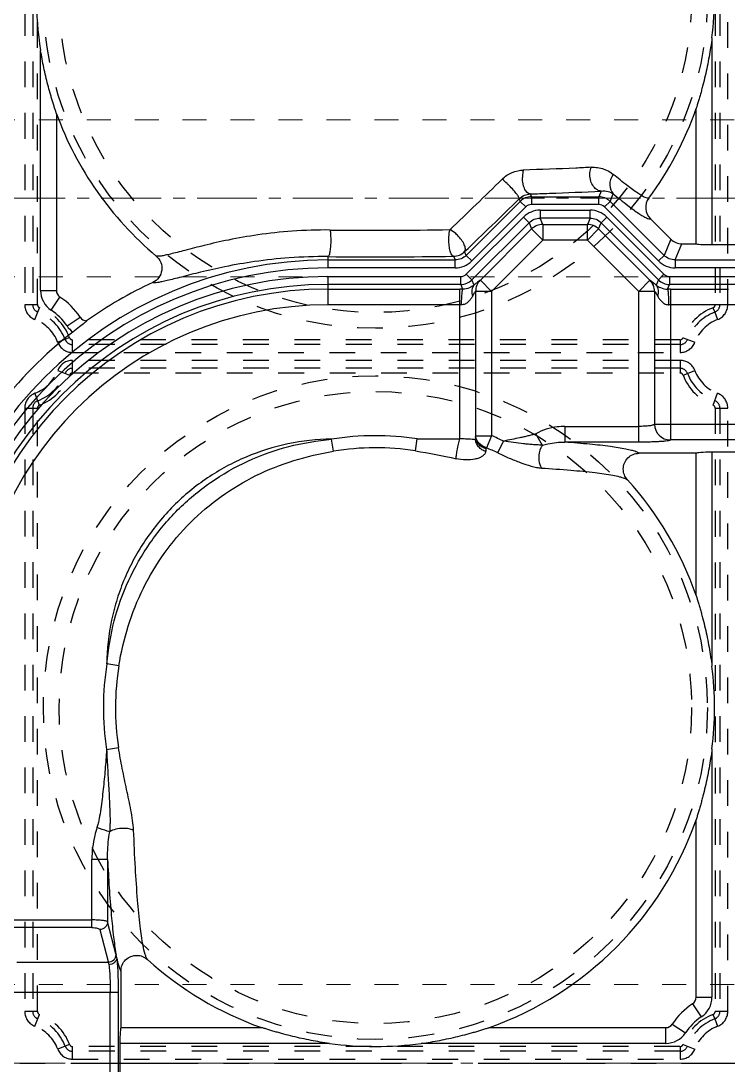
# Model space of a CAD drawing. Header units: millimetres. Extents: x -840 to 1682, y -9216 to -2117.
# Drawn here: x 281.7 to 326.7, y -4227.6 to -4161.1 of the extents above; entities that cross this region are included whole.
import ezdxf

# ---------------------------------------------------------------- set-up
doc = ezdxf.new("R2010")
doc.units = ezdxf.units.MM
doc.header["$LTSCALE"] = 16.335
doc.linetypes.add('CENTER', pattern=[0.6, 0.375, -0.075, 0.075, -0.075])
doc.linetypes.add('HIDDEN', pattern=[0.2, 0.1, -0.1])
doc.layers.get('0').update_dxf_attribs({"linetype": 'CONTINUOUS'})
doc.layers.add('cool', color=153, linetype='HIDDEN', lineweight=9)
doc.layers.add('moldbase', color=7, linetype='CONTINUOUS', lineweight=20)
doc.layers.add('DEFAULT_2', color=8, linetype='HIDDEN')

# ---------------------------------------------------------------- blocks, each defined once
blk = doc.blocks.new('7')
at = {"layer": 'cool', "ltscale": 0.932966}
for p, q in [((-1665.252, -2312.724), (-1303.907, -2312.724)), ((-1665.252, -2322.724), (-1303.907, -2322.724))]:
    blk.add_line(p, q, dxfattribs=at)
at = {"layer": 'cool', "color": 1, "linetype": 'CENTER', "ltscale": 0.621977}
blk.add_line((-1679.58, -2317.724), (-1289.58, -2317.724), dxfattribs=at)

msp = doc.modelspace()

# ---------------------------------------------------------------- linework, layer by layer
at = {"color": 7, "linetype": 'Continuous'}
for p, q in [((325.656, -4162.211), (325.656, -4175.37)), ((282.982, -4178.281), (282.982, -4163.02)), ((283.987, -4167.042), (283.987, -4178.281)), ((324.651, -4175.317), (324.651, -4166.721)), ((313.399, -4172.457), (313.465, -4172.618)), ((314.101, -4172.145), (314.175, -4172.324)), ((314.175, -4172.324), (314.175, -4172.826)), ((314.175, -4172.324), (318.468, -4172.324)), ((318.618, -4171.962), (318.468, -4172.324)), ((318.468, -4172.826), (318.468, -4172.324)), ((319.178, -4172.618), (319.377, -4172.136)), ((310.032, -4176.051), (313.465, -4172.618)), ((310.387, -4176.406), (313.82, -4172.973)), ((313.82, -4172.973), (313.465, -4172.618)), ((318.468, -4172.826), (314.175, -4172.826)), ((314.737, -4173.18), (314.737, -4173.682)), ((314.737, -4173.18), (317.906, -4173.18)), ((317.906, -4173.682), (317.906, -4173.18)), ((319.178, -4172.618), (318.823, -4172.973)), ((318.823, -4172.973), (322.256, -4176.406)), ((319.178, -4172.618), (322.611, -4176.051)), ((313.673, -4173.621), (310.04, -4177.254)), ((314.028, -4173.976), (313.673, -4173.621)), ((314.903, -4174.081), (314.737, -4173.682)), ((317.906, -4173.682), (314.737, -4173.682)), ((317.906, -4173.682), (317.74, -4174.081)), ((318.97, -4173.621), (318.615, -4173.976)), ((322.603, -4177.254), (318.97, -4173.621)), ((323.037, -4175.023), (321.738, -4173.724)), ((314.028, -4173.976), (310.395, -4177.609)), ((310.934, -4177.634), (314.193, -4174.375)), ((314.028, -4173.976), (314.193, -4174.375)), ((314.903, -4175.084), (314.193, -4174.375)), ((314.903, -4174.081), (314.903, -4175.084)), ((314.903, -4174.081), (317.74, -4174.081)), ((317.74, -4175.084), (317.74, -4174.081)), ((318.45, -4174.375), (317.74, -4175.084)), ((318.45, -4174.375), (318.615, -4173.976)), ((318.45, -4174.375), (321.71, -4177.634)), ((322.248, -4177.609), (318.615, -4173.976)), ((311.643, -4178.344), (314.903, -4175.084)), ((317.74, -4175.084), (314.903, -4175.084)), ((317.74, -4175.084), (321, -4178.344)), ((323.037, -4175.023), (322.611, -4176.051)), ((310.032, -4176.051), (309.934, -4175.816)), ((323.321, -4176.345), (323.747, -4175.317)), ((323.747, -4175.317), (324.651, -4175.317)), ((325.656, -4175.37), (328.169, -4175.37)), ((301.247, -4176.134), (301.247, -4176.847)), ((301.247, -4176.345), (309.322, -4176.345)), ((309.225, -4176.11), (309.322, -4176.345)), ((309.322, -4176.847), (309.322, -4176.345)), ((310.032, -4176.051), (310.387, -4176.406)), ((322.256, -4176.406), (322.611, -4176.051)), ((323.321, -4176.345), (323.321, -4176.847)), ((323.321, -4176.345), (420.877, -4176.345)), ((309.322, -4176.847), (301.247, -4176.847)), ((420.877, -4176.847), (323.321, -4176.847)), ((301.247, -4177.401), (301.247, -4179.2)), ((301.247, -4177.401), (309.685, -4177.401)), ((309.685, -4177.903), (309.685, -4177.401)), ((310.04, -4177.254), (310.395, -4177.609)), ((310.534, -4177.945), (310.395, -4177.609)), ((310.928, -4177.632), (310.934, -4177.634)), ((310.934, -4177.634), (311.643, -4178.344)), ((321, -4178.344), (321.71, -4177.634)), ((321.71, -4177.634), (321.715, -4177.632)), ((322.248, -4177.609), (322.109, -4177.945)), ((322.248, -4177.609), (322.603, -4177.254)), ((322.958, -4177.401), (322.958, -4177.903)), ((322.958, -4177.401), (421.24, -4177.401)), ((282.982, -4178.281), (283.987, -4178.281)), ((309.685, -4177.903), (301.247, -4177.903)), ((301.247, -4178.197), (309.63, -4178.197)), ((309.63, -4187.727), (309.63, -4178.197)), ((309.685, -4177.903), (309.807, -4178.197)), ((310.634, -4178.342), (310.634, -4187.594)), ((310.634, -4178.342), (310.64, -4178.344)), ((311.643, -4178.344), (310.64, -4178.344)), ((311.643, -4178.344), (311.643, -4187.52)), ((321, -4187.933), (321, -4178.344)), ((322.004, -4178.344), (321, -4178.344)), ((322.004, -4178.344), (322.009, -4178.342)), ((322.004, -4178.344), (322.004, -4186.797)), ((322.836, -4178.197), (322.958, -4177.903)), ((421.24, -4177.903), (322.958, -4177.903)), ((323.013, -4178.197), (323.013, -4187.793)), ((323.013, -4178.197), (326.703, -4178.197)), ((283.66, -4179.54), (284.213, -4178.701)), ((309.63, -4179.2), (301.247, -4179.2)), ((365.224, -4179.2), (323.013, -4179.2)), ((284.663, -4180.543), (285.503, -4179.99)), ((316.3, -4186.931), (316.3, -4187.933)), ((316.3, -4186.931), (321, -4186.931)), ((322.009, -4186.79), (322.004, -4186.797)), ((322.009, -4186.79), (339.821, -4186.79)), ((301.602, -4188.506), (301.478, -4187.747)), ((306.802, -4188.487), (306.921, -4187.727)), ((306.921, -4187.727), (309.63, -4187.727)), ((310.64, -4187.52), (310.634, -4187.594)), ((310.64, -4187.52), (311.643, -4187.52)), ((311.643, -4187.52), (311.315, -4188.289)), ((323.013, -4187.793), (323.007, -4187.8)), ((339.821, -4187.793), (323.013, -4187.793)), ((311.31, -4188.36), (311.315, -4188.289)), ((312.048, -4188.621), (312.41, -4187.868)), ((321, -4187.933), (316.3, -4187.933)), ((324.651, -4188.641), (321.022, -4188.641)), ((324.651, -4197.678), (324.651, -4188.641)), ((325.656, -4188.57), (325.656, -4202.188)), ((328.169, -4188.57), (325.656, -4188.57)), ((287.955, -4202.152), (287.196, -4202.029)), ((287.177, -4207.471), (287.936, -4207.353)), ((325.656, -4207.436), (325.656, -4223.228)), ((324.651, -4223.228), (324.651, -4211.946)), ((286.239, -4218.802), (286.239, -4214.478)), ((287.242, -4214.478), (286.239, -4214.478)), ((287.242, -4214.478), (287.242, -4218.441)), ((280.765, -4218.316), (286.239, -4218.316)), ((286.239, -4218.802), (280.765, -4218.802)), ((286.741, -4218.927), (287.271, -4220.959)), ((287.772, -4220.473), (287.242, -4218.441)), ((281.481, -4220.995), (287.281, -4220.995)), ((288.09, -4221.572), (288.09, -4225.163)), ((287.912, -4222.937), (279.479, -4222.937)), ((287.411, -4231.912), (287.411, -4222.937)), ((287.912, -4222.937), (287.912, -4231.912)), ((324.425, -4223.648), (324.978, -4224.487)), ((324.651, -4223.228), (325.656, -4223.228)), ((323.135, -4224.937), (323.975, -4225.49)), ((288.09, -4225.163), (297.019, -4225.163)), ((311.504, -4225.163), (322.716, -4225.163)), ((322.716, -4226.168), (322.716, -4225.163)), ((288.02, -4226.168), (288.02, -4228.681)), ((301.342, -4226.168), (288.02, -4226.168)), ((322.716, -4226.168), (307.181, -4226.168))]:
    msp.add_line(p, q, dxfattribs=at)
at = {"color": 1, "linetype": 'CENTER', "ltscale": 1.320531}
msp.add_line((220.187, -4227.425), (524.011, -4227.425), dxfattribs=at)
at = {"color": 7, "linetype": 'Continuous'}
for centre, radius, start, end in [((301.749, -4202.3), 81.562, 90, 180), ((301.749, -4202.3), 81.06, 90, 180), ((301.749, -4202.3), 80.559, 90, 180), ((301.749, -4202.3), 80.057, 90, 180), ((301.749, -4202.3), 80.001, 90, 180), ((301.749, -4202.3), 79.5, 90, 180), ((301.749, -4202.3), 71.857, 90, 180), ((301.749, -4202.3), 70.35, 90, 180), ((301.749, -4202.3), 66.33, 90, 180), ((304.262, -4159.587), 21.555, 170.83475, 189.16525), ((304.262, -4159.587), 21.555, 353.00793, 6.99207), ((304.262, -4159.587), 21.602, 200.18728, 229.83731), ((304.262, -4159.587), 21.602, 323.56575, 340.71511), ((105.343, -3961.057), 294.958, 313.66783, 314.56352), ((105.641, -3961.651), 295.976, 313.64861, 314.58273), ((314.176, -4173.329), 1.005, 90.0294, 134.9706), ((318.468, -4173.329), 1.005, 45.02889, 89.97061), ((322.449, -4173.014), 1.005, 143.51804, 224.96887), ((314.738, -4174.686), 1.506, 90.01567, 134.98868), ((314.175, -4173.327), 0.502, 89.99676, 135.00369), ((317.905, -4174.686), 1.506, 45.01567, 89.98868), ((318.468, -4173.327), 0.502, 44.99676, 90.00369), ((304.263, -3869.9), 304.553, 269.45773, 270.89198), ((314.904, -4175.087), 1.006, 90.06447, 134.93553), ((317.739, -4175.087), 1.006, 45.06328, 89.93553), ((309.223, -4175.103), 1.006, 270.06447, 314.93553), ((301.247, -4201.797), 25.452, 90, 180), ((304.248, -3852.44), 323.708, 269.46879, 270.88092), ((309.322, -4175.341), 1.506, 270.01657, 314.97804), ((323.321, -4175.342), 1.506, 225.00131, 270.00084), ((301.247, -4201.797), 24.95, 90, 180), ((301.247, -4201.797), 24.396, 90, 180), ((301.247, -4201.797), 26.48, 114.88053, 125.4151), ((309.685, -4176.899), 0.502, 269.99611, 315.00342), ((309.684, -4176.898), 1.005, 270.02942, 314.97058), ((311.636, -4178.341), 1.002, 134.9652, 180.03675), ((320.997, -4178.345), 1.006, 0.06447, 44.93553), ((321.012, -4178.339), 0.997, 359.8407, 45.15963), ((322.959, -4176.898), 1.005, 225.02895, 269.97059), ((322.958, -4176.899), 0.502, 224.99637, 270.00323), ((301.247, -4201.797), 23.894, 90, 180), ((301.247, -4201.797), 23.601, 90, 180), ((284.489, -4178.281), 1.508, 180, 236.63299), ((284.489, -4178.281), 0.502, 180, 236.63299), ((309.628, -4217.542), 39.345, 89.73946, 89.99642), ((323.018, -4218.628), 40.432, 90.00703, 90.25709), ((301.247, -4201.797), 22.597, 90, 180), ((281.726, -4182.478), 4.522, 33.36701, 56.63299), ((309.63, -4188.777), 9.577, 89.47236, 90.0002), ((323.013, -4188.803), 9.603, 90.00207, 90.52846), ((281.726, -4182.478), 3.518, 33.36701, 56.63299), ((285.922, -4179.714), 1.508, 213.36701, 233.73173), ((285.922, -4179.714), 0.502, 213.36701, 267.60455), ((301.247, -4201.797), 26.428, 127.85025, 142.7868), ((323.016, -4186.785), 1.007, 180.2801, 269.78529), ((304.262, -4204.812), 17.291, 81.15389, 99.26426), ((304.262, -4204.812), 18.802, 64.31794, 66.88354), ((304.262, -4204.812), 16.522, 81.15389, 99.26432), ((310.394, -4188.293), 0.918, 344.35239, 355.85734), ((304.262, -4204.812), 17.966, 64.31794, 66.88354), ((304.262, -4204.812), 21.602, 19.28489, 42.13302), ((304.262, -4204.812), 17.291, 170.73564, 188.84612), ((304.262, -4204.812), 16.522, 170.73568, 188.84611), ((304.262, -4204.812), 21.555, 353.00793, 6.99207), ((304.262, -4204.812), 21.602, 289.59012, 340.71511), ((302.907, -4217.039), 15.52, 192.7841, 192.94227), ((304.262, -4204.812), 21.602, 227.86698, 250.40988), ((326.912, -4227.425), 4.522, 123.36701, 146.63299), ((324.149, -4223.228), 0.502, 303.36701, 0), ((324.149, -4223.228), 1.508, 303.36701, 360), ((322.716, -4224.661), 0.502, 270, 326.63299), ((326.912, -4227.425), 3.518, 123.36701, 146.63299), ((322.716, -4224.661), 1.508, 270, 326.63299), ((304.262, -4204.812), 21.555, 262.21628, 277.78372)]:
    msp.add_arc(centre, radius, start, end, dxfattribs=at)
for centre, major_axis, ratio, start_param, end_param in [((323.748, -4174.31), (0.385, 0.93), 0.998395, -3.533724, -2.749461), ((325.656, -4175.317), (1.005, 0), 0.052408, 3.141593, 4.712389), ((325.656, -4188.641), (1.005, 0), 0.069927, 1.570796, 3.141593), ((288.09, -4226.168), (0, 1.005), 0.069927, 0, 1.570796)]:
    msp.add_ellipse(centre, major_axis=major_axis, ratio=ratio, start_param=start_param, end_param=end_param, dxfattribs=at)
for points, knots in [([(325.656, -4162.211), (325.606, -4162.619), (325.514, -4163.229), (325.359, -4164.035), (325.227, -4164.634), (325.105, -4165.128), (325.001, -4165.518), (324.922, -4165.805), (324.841, -4166.083), (324.774, -4166.307), (324.723, -4166.474), (324.691, -4166.582), (324.667, -4166.659), (324.656, -4166.702), (324.651, -4166.717), (324.651, -4166.721)], [0, 0, 0, 0, 0.266399, 0.399478, 0.532229, 0.664156, 0.729476, 0.793982, 0.857055, 0.917282, 0.945286, 0.970515, 0.990442, 0.996917, 1, 1, 1, 1]), ([(283.987, -4167.042), (283.987, -4167.03), (283.972, -4166.994), (283.954, -4166.926), (283.923, -4166.834), (283.877, -4166.688), (283.814, -4166.492), (283.738, -4166.245), (283.661, -4165.99), (283.561, -4165.641), (283.44, -4165.198), (283.306, -4164.66), (283.144, -4163.936), (283.041, -4163.388), (282.982, -4163.02)], [0, 0, 0, 0, 0.008683, 0.027211, 0.05131, 0.078518, 0.137848, 0.20058, 0.265065, 0.330563, 0.463208, 0.596952, 0.731165, 1, 1, 1, 1]), ([(317.98, -4170.453), (317.652, -4170.47), (316.213, -4170.543), (314.774, -4170.595), (313.664, -4170.628)], [0, 0, 0, 0, 0.228498, 1, 1, 1, 1]), ([(317.895, -4170.921), (317.895, -4170.878), (317.902, -4170.718), (317.938, -4170.56), (317.98, -4170.452)], [0, 0, 0, 0, 0.275105, 1, 1, 1, 1]), ([(317.98, -4170.453), (318.252, -4170.438), (318.762, -4170.507), (319.208, -4170.755), (319.384, -4170.9)], [0, 0, 0, 0, 0.544294, 1, 1, 1, 1]), ([(312.314, -4171.206), (312.496, -4171.024), (312.926, -4170.743), (313.424, -4170.636), (313.664, -4170.628)], [0, 0, 0, 0, 0.517815, 1, 1, 1, 1]), ([(312.756, -4171.606), (312.715, -4171.565), (312.572, -4171.426), (312.424, -4171.294), (312.314, -4171.206)], [0, 0, 0, 0, 0.294845, 1, 1, 1, 1]), ([(313.664, -4170.628), (313.654, -4170.661), (313.619, -4170.815), (313.605, -4170.973), (313.605, -4171.096)], [0, 0, 0, 0, 0.221754, 1, 1, 1, 1]), ([(314.101, -4172.145), (313.956, -4172.132), (313.796, -4171.937), (313.696, -4171.693), (313.625, -4171.438), (313.605, -4171.234), (313.605, -4171.096)], [0, 0, 0, 0, 0.356378, 0.500391, 0.661067, 1, 1, 1, 1]), ([(318.618, -4171.962), (318.533, -4171.957), (318.34, -4171.897), (318.097, -4171.667), (317.933, -4171.324), (317.895, -4171.057), (317.895, -4170.921)], [0, 0, 0, 0, 0.186169, 0.422474, 0.705685, 1, 1, 1, 1]), ([(319.384, -4170.9), (319.236, -4171.092), (319.07, -4171.543), (319.242, -4171.993), (319.377, -4172.136)], [0, 0, 0, 0, 0.551701, 1, 1, 1, 1]), ([(321.641, -4172.417), (321.614, -4172.431), (321.524, -4172.423), (321.38, -4172.364), (321.176, -4172.254), (320.792, -4172.005), (320.184, -4171.552), (319.674, -4171.14), (319.384, -4170.9)], [0, 0, 0, 0, 0.03319, 0.089894, 0.173424, 0.284492, 0.588957, 1, 1, 1, 1]), ([(313.399, -4172.457), (313.403, -4172.447), (313.4, -4172.415), (313.361, -4172.32), (313.239, -4172.144), (313.03, -4171.89), (312.854, -4171.704), (312.756, -4171.606)], [0, 0, 0, 0, 0.029571, 0.083433, 0.288254, 0.616968, 1, 1, 1, 1]), ([(313.399, -4172.457), (313.496, -4172.362), (313.719, -4172.214), (313.977, -4172.152), (314.101, -4172.145)], [0, 0, 0, 0, 0.523997, 1, 1, 1, 1]), ([(314.101, -4172.145), (314.508, -4172.133), (316.014, -4172.084), (317.52, -4172.021), (318.618, -4171.962)], [0, 0, 0, 0, 0.270209, 1, 1, 1, 1]), ([(318.618, -4171.962), (318.763, -4171.946), (319.033, -4171.963), (319.28, -4172.071), (319.377, -4172.136)], [0, 0, 0, 0, 0.554214, 1, 1, 1, 1]), ([(319.377, -4172.136), (319.68, -4172.387), (320.11, -4172.734), (320.656, -4173.147), (320.982, -4173.377), (321.25, -4173.55), (321.463, -4173.667), (321.615, -4173.729), (321.709, -4173.738), (321.738, -4173.724)], [0, 0, 0, 0, 0.410284, 0.575998, 0.714554, 0.825711, 0.909462, 0.966495, 1, 1, 1, 1]), ([(314.028, -4173.976), (314.12, -4173.883), (314.344, -4173.735), (314.607, -4173.682), (314.737, -4173.682)], [0, 0, 0, 0, 0.499975, 1, 1, 1, 1]), ([(317.906, -4173.682), (318.036, -4173.682), (318.299, -4173.735), (318.523, -4173.883), (318.615, -4173.976)], [0, 0, 0, 0, 0.499975, 1, 1, 1, 1]), ([(301.381, -4174.44), (300.577, -4174.432), (299.042, -4174.481), (296.885, -4174.716), (295.021, -4175.042), (293.478, -4175.391), (292.396, -4175.672), (291.688, -4175.858), (291.273, -4175.964), (290.934, -4176.044), (290.667, -4176.095), (290.475, -4176.116), (290.367, -4176.11), (290.329, -4176.096)], [0, 0, 0, 0, 0.215021, 0.410263, 0.579773, 0.721028, 0.83335, 0.878679, 0.916843, 0.947911, 0.971974, 0.989197, 1, 1, 1, 1]), ([(301.381, -4174.44), (301.388, -4174.485), (301.414, -4174.697), (301.423, -4174.911), (301.423, -4175.078)], [0, 0, 0, 0, 0.217495, 1, 1, 1, 1]), ([(308.935, -4175.056), (308.935, -4174.997), (308.94, -4174.783), (308.965, -4174.567), (309.004, -4174.416)], [0, 0, 0, 0, 0.272607, 1, 1, 1, 1]), ([(309.485, -4174.778), (309.447, -4174.74), (309.3, -4174.603), (309.135, -4174.483), (309.004, -4174.416)], [0, 0, 0, 0, 0.267377, 1, 1, 1, 1]), ([(301.423, -4175.078), (301.423, -4175.204), (301.415, -4175.439), (301.383, -4175.757), (301.34, -4175.976), (301.292, -4176.094), (301.262, -4176.129), (301.247, -4176.134)], [0, 0, 0, 0, 0.347466, 0.6461, 0.882222, 0.956233, 1, 1, 1, 1]), ([(309.225, -4176.11), (309.176, -4176.101), (309.113, -4176.023), (309.058, -4175.906), (308.997, -4175.715), (308.948, -4175.429), (308.935, -4175.185), (308.935, -4175.056)], [0, 0, 0, 0, 0.129575, 0.229785, 0.353202, 0.656161, 1, 1, 1, 1]), ([(309.934, -4175.816), (309.973, -4175.767), (309.99, -4175.654), (309.961, -4175.506), (309.89, -4175.311), (309.737, -4175.057), (309.577, -4174.87), (309.485, -4174.778)], [0, 0, 0, 0, 0.155338, 0.259402, 0.38205, 0.673776, 1, 1, 1, 1]), ([(290.329, -4176.096), (290.456, -4176.203), (290.66, -4176.486), (290.72, -4177.002), (290.527, -4177.484), (290.257, -4177.705), (290.106, -4177.775)], [0, 0, 0, 0, 0.250089, 0.500014, 0.749931, 1, 1, 1, 1]), ([(301.247, -4176.134), (300.427, -4176.126), (298.867, -4176.175), (296.681, -4176.413), (294.802, -4176.741), (293.254, -4177.089), (292.172, -4177.366), (291.466, -4177.549), (291.052, -4177.652), (290.713, -4177.729), (290.446, -4177.778), (290.252, -4177.797), (290.144, -4177.79), (290.106, -4177.775)], [0, 0, 0, 0, 0.21748, 0.413822, 0.58321, 0.723604, 0.834817, 0.879626, 0.917346, 0.948074, 0.971927, 0.989093, 1, 1, 1, 1]), ([(310.032, -4176.051), (309.94, -4176.144), (309.716, -4176.292), (309.453, -4176.345), (309.322, -4176.345)], [0, 0, 0, 0, 0.500152, 1, 1, 1, 1]), ([(323.321, -4176.345), (323.19, -4176.345), (322.927, -4176.292), (322.703, -4176.144), (322.611, -4176.051)], [0, 0, 0, 0, 0.500007, 1, 1, 1, 1]), ([(310.928, -4177.632), (310.924, -4177.63), (310.908, -4177.637), (310.884, -4177.651), (310.848, -4177.678), (310.779, -4177.731), (310.673, -4177.821), (310.584, -4177.9), (310.534, -4177.945)], [0, 0, 0, 0, 0.028019, 0.085926, 0.17442, 0.291796, 0.603656, 1, 1, 1, 1]), ([(321.715, -4177.632), (321.72, -4177.63), (321.735, -4177.637), (321.759, -4177.651), (321.796, -4177.678), (321.864, -4177.731), (321.97, -4177.821), (322.06, -4177.9), (322.109, -4177.945)], [0, 0, 0, 0, 0.028189, 0.086153, 0.174619, 0.292077, 0.603941, 1, 1, 1, 1]), ([(309.807, -4178.197), (309.798, -4178.202), (309.787, -4178.234), (309.772, -4178.293), (309.758, -4178.39), (309.744, -4178.518), (309.734, -4178.672), (309.723, -4178.903), (309.719, -4179.081), (309.719, -4179.201)], [0, 0, 0, 0, 0.029256, 0.090396, 0.187028, 0.316203, 0.472293, 0.645295, 1, 1, 1, 1]), ([(310.534, -4177.945), (310.446, -4178.016), (310.218, -4178.149), (309.954, -4178.198), (309.807, -4178.197)], [0, 0, 0, 0, 0.433612, 1, 1, 1, 1]), ([(310.534, -4177.945), (310.461, -4178.027), (310.359, -4178.269), (310.395, -4178.524), (310.437, -4178.655)], [0, 0, 0, 0, 0.444208, 1, 1, 1, 1]), ([(310.437, -4178.655), (310.461, -4178.611), (310.505, -4178.534), (310.558, -4178.444), (310.592, -4178.39), (310.612, -4178.362), (310.622, -4178.349), (310.632, -4178.34), (310.634, -4178.342)], [0, 0, 0, 0, 0.403613, 0.719502, 0.837329, 0.92465, 0.978939, 1, 1, 1, 1]), ([(322.009, -4178.342), (322.011, -4178.34), (322.021, -4178.349), (322.031, -4178.362), (322.051, -4178.39), (322.085, -4178.444), (322.138, -4178.534), (322.182, -4178.611), (322.206, -4178.655)], [0, 0, 0, 0, 0.021206, 0.075631, 0.163039, 0.2809, 0.596697, 1, 1, 1, 1]), ([(322.206, -4178.655), (322.245, -4178.532), (322.284, -4178.281), (322.188, -4178.033), (322.109, -4177.945)], [0, 0, 0, 0, 0.521196, 1, 1, 1, 1]), ([(322.109, -4177.945), (322.19, -4178.01), (322.415, -4178.146), (322.68, -4178.199), (322.836, -4178.197)], [0, 0, 0, 0, 0.398197, 1, 1, 1, 1]), ([(322.924, -4179.201), (322.924, -4179.076), (322.92, -4178.896), (322.909, -4178.665), (322.898, -4178.517), (322.886, -4178.394), (322.872, -4178.297), (322.857, -4178.237), (322.845, -4178.203), (322.836, -4178.197)], [0, 0, 0, 0, 0.367889, 0.535475, 0.683886, 0.808026, 0.903782, 0.967914, 1, 1, 1, 1]), ([(310.437, -4178.655), (310.401, -4178.719), (310.32, -4178.847), (310.167, -4179.021), (309.968, -4179.161), (309.802, -4179.201), (309.719, -4179.201)], [0, 0, 0, 0, 0.234844, 0.478809, 0.733264, 1, 1, 1, 1]), ([(322.206, -4178.655), (322.241, -4178.72), (322.323, -4178.847), (322.476, -4179.021), (322.675, -4179.161), (322.841, -4179.202), (322.924, -4179.201)], [0, 0, 0, 0, 0.234812, 0.478739, 0.733229, 1, 1, 1, 1]), ([(285.788, -4180.329), (285.68, -4180.42), (285.428, -4180.62), (285.174, -4180.818), (285.031, -4180.929)], [0, 0, 0, 0, 0.436019, 1, 1, 1, 1]), ([(285.901, -4180.217), (285.913, -4180.217), (285.835, -4180.29), (285.819, -4180.303), (285.788, -4180.329)], [0, 0, 0, 0, 0.237382, 1, 1, 1, 1]), ([(316.3, -4186.931), (316.141, -4186.931), (315.508, -4186.969), (314.88, -4187.159), (314.467, -4187.393)], [0, 0, 0, 0, 0.251063, 1, 1, 1, 1]), ([(322.004, -4186.797), (321.999, -4186.809), (321.966, -4186.831), (321.903, -4186.853), (321.807, -4186.875), (321.628, -4186.903), (321.355, -4186.924), (321.124, -4186.931), (321, -4186.931)], [0, 0, 0, 0, 0.037777, 0.104225, 0.199887, 0.322833, 0.636042, 1, 1, 1, 1]), ([(301.478, -4187.747), (300.548, -4187.741), (298.682, -4187.955), (296.006, -4188.797), (293.534, -4190.132), (291.731, -4191.625), (290.479, -4193.006), (289.641, -4194.126), (288.913, -4195.32), (288.307, -4196.581), (287.827, -4197.896), (287.352, -4199.697), (287.184, -4201.099), (287.196, -4202.029)], [0, 0, 0, 0, 0.124927, 0.24999, 0.374888, 0.499791, 0.562338, 0.624892, 0.687416, 0.74991, 0.812451, 0.875094, 1, 1, 1, 1]), ([(287.196, -4202.029), (287.282, -4201.11), (287.579, -4199.287), (288.511, -4196.684), (289.876, -4194.294), (291.635, -4192.185), (293.744, -4190.426), (296.133, -4189.062), (298.736, -4188.129), (300.56, -4187.833), (301.478, -4187.747)], [0, 0, 0, 0, 0.125989, 0.251087, 0.375726, 0.500019, 0.624306, 0.748931, 0.874014, 1, 1, 1, 1]), ([(309.392, -4188.984), (309.397, -4188.896), (309.421, -4188.696), (309.491, -4188.274), (309.568, -4187.944), (309.63, -4187.727)], [0, 0, 0, 0, 0.207425, 0.471538, 1, 1, 1, 1]), ([(310.618, -4187.784), (310.586, -4187.773), (310.483, -4187.76), (310.276, -4187.741), (309.979, -4187.73), (309.752, -4187.727), (309.63, -4187.727)], [0, 0, 0, 0, 0.102515, 0.311543, 0.63048, 1, 1, 1, 1]), ([(311.278, -4188.541), (311.192, -4188.508), (311.027, -4188.421), (310.761, -4188.193), (310.638, -4187.947), (310.618, -4187.784)], [0, 0, 0, 0, 0.265332, 0.529656, 1, 1, 1, 1]), ([(311.31, -4188.36), (311.218, -4188.332), (311.042, -4188.251), (310.76, -4188.026), (310.64, -4187.762), (310.634, -4187.595)], [0, 0, 0, 0, 0.267201, 0.531642, 1, 1, 1, 1]), ([(311.315, -4188.289), (311.134, -4188.233), (310.88, -4188.082), (310.682, -4187.774), (310.643, -4187.603), (310.64, -4187.52)], [0, 0, 0, 0, 0.525138, 0.768461, 1, 1, 1, 1]), ([(314.467, -4187.393), (314.386, -4187.427), (314.215, -4187.474), (313.96, -4187.541), (313.703, -4187.602), (313.359, -4187.675), (312.927, -4187.761), (312.582, -4187.832), (312.41, -4187.868)], [0, 0, 0, 0, 0.125003, 0.250043, 0.374982, 0.499991, 0.750002, 1, 1, 1, 1]), ([(314.886, -4188.132), (314.86, -4188.085), (314.721, -4187.839), (314.58, -4187.593), (314.467, -4187.393)], [0, 0, 0, 0, 0.189075, 1, 1, 1, 1]), ([(323.007, -4187.8), (323.003, -4187.806), (322.983, -4187.816), (322.924, -4187.836), (322.804, -4187.856), (322.615, -4187.878), (322.368, -4187.897), (322.071, -4187.912), (321.61, -4187.929), (321.248, -4187.933), (321, -4187.933)], [0, 0, 0, 0, 0.011444, 0.030786, 0.094249, 0.189806, 0.314038, 0.462757, 0.630794, 1, 1, 1, 1]), ([(287.955, -4202.152), (288.233, -4200.452), (289.253, -4197.11), (292.298, -4192.848), (296.559, -4189.804), (299.901, -4188.784), (301.602, -4188.506)], [0, 0, 0, 0, 0.250932, 0.5, 0.749067, 1, 1, 1, 1]), ([(314.886, -4188.132), (314.843, -4188.123), (314.751, -4188.117), (314.609, -4188.109), (314.458, -4188.099), (314.251, -4188.091), (313.991, -4188.068), (313.57, -4188.028), (313.042, -4187.964), (312.621, -4187.899), (312.41, -4187.868)], [0, 0, 0, 0, 0.052138, 0.111274, 0.171898, 0.234153, 0.359859, 0.486858, 0.74278, 1, 1, 1, 1]), ([(314.885, -4188.132), (314.847, -4188.184), (314.704, -4188.424), (314.647, -4188.71), (314.647, -4188.923)], [0, 0, 0, 0, 0.232604, 1, 1, 1, 1]), ([(314.885, -4188.132), (314.999, -4188.095), (315.46, -4187.969), (315.943, -4187.925), (316.3, -4187.933)], [0, 0, 0, 0, 0.251112, 1, 1, 1, 1]), ([(320.812, -4188.538), (320.723, -4188.505), (320.513, -4188.443), (319.976, -4188.324), (319.094, -4188.19), (317.801, -4188.049), (316.833, -4187.971), (316.3, -4187.933)], [0, 0, 0, 0, 0.062654, 0.14394, 0.361347, 0.648718, 1, 1, 1, 1]), ([(311.278, -4188.541), (311.261, -4188.601), (311.196, -4188.72), (311.035, -4188.856), (310.826, -4188.956), (310.485, -4189.047), (309.996, -4189.076), (309.597, -4189.028), (309.392, -4188.984)], [0, 0, 0, 0, 0.090712, 0.1892, 0.299674, 0.422391, 0.69758, 1, 1, 1, 1]), ([(312.048, -4188.621), (312.284, -4188.728), (312.752, -4188.944), (313.457, -4189.225), (314.041, -4189.422), (314.491, -4189.538), (314.71, -4189.573), (314.815, -4189.579)], [0, 0, 0, 0, 0.265068, 0.525355, 0.774885, 0.892611, 1, 1, 1, 1]), ([(314.647, -4188.923), (314.647, -4188.984), (314.66, -4189.21), (314.728, -4189.437), (314.815, -4189.579)], [0, 0, 0, 0, 0.266439, 1, 1, 1, 1]), ([(320.019, -4189.648), (320.018, -4189.517), (320.068, -4189.252), (320.291, -4188.917), (320.626, -4188.693), (320.891, -4188.641), (321.022, -4188.641)], [0, 0, 0, 0, 0.24997, 0.499938, 0.74995, 1, 1, 1, 1]), ([(321.022, -4188.641), (321.009, -4188.631), (320.943, -4188.59), (320.87, -4188.56), (320.812, -4188.538)], [0, 0, 0, 0, 0.204129, 1, 1, 1, 1]), ([(314.815, -4189.579), (315.441, -4189.617), (316.579, -4189.696), (318.095, -4189.844), (319.123, -4189.986), (319.74, -4190.115), (319.978, -4190.182), (320.077, -4190.219)], [0, 0, 0, 0, 0.354418, 0.644027, 0.86081, 0.9403, 1, 1, 1, 1]), ([(320.281, -4190.321), (320.199, -4190.23), (320.067, -4190.017), (320.02, -4189.771), (320.019, -4189.648)], [0, 0, 0, 0, 0.499866, 1, 1, 1, 1]), ([(320.077, -4190.219), (320.098, -4190.227), (320.169, -4190.255), (320.238, -4190.289), (320.281, -4190.321)], [0, 0, 0, 0, 0.299117, 1, 1, 1, 1]), ([(324.651, -4197.678), (324.651, -4197.683), (324.656, -4197.697), (324.667, -4197.741), (324.691, -4197.817), (324.723, -4197.925), (324.774, -4198.092), (324.841, -4198.316), (324.922, -4198.594), (325.001, -4198.881), (325.105, -4199.271), (325.227, -4199.765), (325.359, -4200.365), (325.514, -4201.171), (325.606, -4201.78), (325.656, -4202.188)], [0, 0, 0, 0, 0.003083, 0.009558, 0.029485, 0.054714, 0.082718, 0.142945, 0.206018, 0.270524, 0.335844, 0.467771, 0.600522, 0.733601, 1, 1, 1, 1]), ([(287.177, -4207.471), (287.149, -4207.894), (287.085, -4208.739), (286.987, -4209.793), (286.891, -4210.631), (286.808, -4211.254), (286.728, -4211.766), (286.644, -4212.163), (286.596, -4212.356), (286.565, -4212.449)], [0, 0, 0, 0, 0.253407, 0.50615, 0.632093, 0.757411, 0.881409, 0.941672, 1, 1, 1, 1]), ([(287.177, -4207.471), (287.199, -4207.911), (287.243, -4208.79), (287.311, -4209.888), (287.358, -4210.765), (287.381, -4211.312), (287.393, -4211.749), (287.394, -4212.073), (287.391, -4212.395), (287.384, -4212.608), (287.372, -4212.713)], [0, 0, 0, 0, 0.251775, 0.503326, 0.628837, 0.753952, 0.816259, 0.878309, 0.939685, 1, 1, 1, 1]), ([(288.894, -4212.616), (288.886, -4212.404), (288.834, -4211.975), (288.722, -4211.33), (288.59, -4210.676), (288.402, -4209.796), (288.169, -4208.69), (288.005, -4207.8), (287.936, -4207.353)], [0, 0, 0, 0, 0.118956, 0.241863, 0.366772, 0.492904, 0.746368, 1, 1, 1, 1]), ([(325.656, -4207.436), (325.606, -4207.844), (325.514, -4208.454), (325.359, -4209.26), (325.227, -4209.859), (325.105, -4210.353), (325.001, -4210.743), (324.922, -4211.03), (324.841, -4211.308), (324.774, -4211.532), (324.723, -4211.699), (324.691, -4211.807), (324.667, -4211.884), (324.656, -4211.927), (324.651, -4211.942), (324.651, -4211.946)], [0, 0, 0, 0, 0.266399, 0.399478, 0.532229, 0.664156, 0.729476, 0.793982, 0.857055, 0.917282, 0.945286, 0.970515, 0.990442, 0.996917, 1, 1, 1, 1]), ([(286.565, -4212.449), (286.513, -4212.613), (286.324, -4213.273), (286.239, -4213.963), (286.239, -4214.478)], [0, 0, 0, 0, 0.250392, 1, 1, 1, 1]), ([(287.372, -4212.713), (287.321, -4212.696), (287.053, -4212.607), (286.784, -4212.52), (286.565, -4212.449)], [0, 0, 0, 0, 0.189145, 1, 1, 1, 1]), ([(287.242, -4214.478), (287.239, -4214.332), (287.242, -4213.742), (287.3, -4213.152), (287.373, -4212.713)], [0, 0, 0, 0, 0.246673, 1, 1, 1, 1]), ([(288.24, -4212.492), (288.077, -4212.492), (287.776, -4212.526), (287.487, -4212.635), (287.372, -4212.713)], [0, 0, 0, 0, 0.540359, 1, 1, 1, 1]), ([(288.894, -4212.616), (288.799, -4212.572), (288.582, -4212.51), (288.359, -4212.492), (288.24, -4212.492)], [0, 0, 0, 0, 0.468295, 1, 1, 1, 1]), ([(289.493, -4219.939), (289.415, -4219.536), (289.284, -4218.575), (289.128, -4216.927), (288.993, -4214.891), (288.925, -4213.41), (288.894, -4212.616)], [0, 0, 0, 0, 0.167718, 0.39523, 0.675587, 1, 1, 1, 1]), ([(287.242, -4214.478), (287.3, -4215.664), (287.399, -4217.31), (287.598, -4219.308), (287.71, -4220.12), (287.772, -4220.473)], [0, 0, 0, 0, 0.591793, 0.821304, 1, 1, 1, 1]), ([(287.242, -4218.441), (287.236, -4218.43), (287.202, -4218.41), (287.138, -4218.389), (287.042, -4218.369), (286.863, -4218.343), (286.592, -4218.322), (286.363, -4218.316), (286.239, -4218.316)], [0, 0, 0, 0, 0.038401, 0.105483, 0.201998, 0.325442, 0.637524, 1, 1, 1, 1]), ([(286.239, -4218.802), (286.301, -4218.802), (286.416, -4218.807), (286.571, -4218.832), (286.678, -4218.865), (286.735, -4218.905), (286.741, -4218.927)], [0, 0, 0, 0, 0.349304, 0.652233, 0.872986, 1, 1, 1, 1]), ([(287.242, -4218.441), (287.24, -4218.565), (287.126, -4218.822), (286.867, -4218.925), (286.741, -4218.927)], [0, 0, 0, 0, 0.494428, 1, 1, 1, 1]), ([(289.77, -4220.832), (289.741, -4220.793), (289.688, -4220.687), (289.585, -4220.391), (289.53, -4220.132), (289.493, -4219.939)], [0, 0, 0, 0, 0.155754, 0.373339, 1, 1, 1, 1]), ([(287.266, -4220.996), (287.395, -4220.997), (287.66, -4220.899), (287.778, -4220.64), (287.782, -4220.515)], [0, 0, 0, 0, 0.506795, 1, 1, 1, 1]), ([(287.281, -4220.995), (287.28, -4220.992), (287.275, -4220.986), (287.278, -4220.972), (287.272, -4220.963), (287.271, -4220.959)], [0, 0, 0, 0, 0.259181, 0.619043, 1, 1, 1, 1]), ([(287.281, -4220.995), (287.284, -4221.007), (287.301, -4221.063), (287.311, -4221.121), (287.318, -4221.168)], [0, 0, 0, 0, 0.198013, 1, 1, 1, 1]), ([(287.82, -4220.725), (287.817, -4220.781), (287.786, -4220.897), (287.671, -4221.039), (287.508, -4221.135), (287.382, -4221.164), (287.318, -4221.168)], [0, 0, 0, 0, 0.233117, 0.47781, 0.736134, 1, 1, 1, 1]), ([(287.804, -4220.627), (287.802, -4220.617), (287.796, -4220.579), (287.788, -4220.542), (287.782, -4220.515)], [0, 0, 0, 0, 0.270915, 1, 1, 1, 1]), ([(287.82, -4220.726), (287.819, -4220.718), (287.814, -4220.684), (287.808, -4220.651), (287.804, -4220.627)], [0, 0, 0, 0, 0.262547, 1, 1, 1, 1]), ([(287.82, -4220.725), (287.837, -4220.857), (287.863, -4221.164), (287.902, -4221.901), (287.912, -4222.507), (287.912, -4222.937)], [0, 0, 0, 0, 0.179533, 0.417912, 1, 1, 1, 1]), ([(287.82, -4220.725), (287.856, -4220.906), (287.911, -4221.151), (288.011, -4221.432), (288.062, -4221.534), (288.09, -4221.572)], [0, 0, 0, 0, 0.620788, 0.839853, 1, 1, 1, 1]), ([(288.09, -4221.572), (288.09, -4221.441), (288.142, -4221.177), (288.366, -4220.842), (288.702, -4220.619), (288.967, -4220.569), (289.098, -4220.569)], [0, 0, 0, 0, 0.250053, 0.500063, 0.750028, 1, 1, 1, 1]), ([(289.098, -4220.569), (289.22, -4220.57), (289.466, -4220.617), (289.679, -4220.75), (289.77, -4220.832)], [0, 0, 0, 0, 0.500134, 1, 1, 1, 1]), ([(287.318, -4221.168), (287.335, -4221.273), (287.362, -4221.519), (287.401, -4222.109), (287.411, -4222.593), (287.411, -4222.937)], [0, 0, 0, 0, 0.180056, 0.418429, 1, 1, 1, 1]), ([(301.342, -4226.168), (300.95, -4226.115), (300.364, -4226.019), (299.589, -4225.86), (299.013, -4225.728), (298.539, -4225.607), (298.164, -4225.504), (297.889, -4225.426), (297.623, -4225.347), (297.41, -4225.282), (297.251, -4225.232), (297.149, -4225.201), (297.077, -4225.178), (297.036, -4225.168), (297.023, -4225.163), (297.019, -4225.163)], [0, 0, 0, 0, 0.267252, 0.40073, 0.533832, 0.666016, 0.731402, 0.795907, 0.858868, 0.918789, 0.946517, 0.971347, 0.990766, 0.997019, 1, 1, 1, 1]), ([(307.181, -4226.168), (307.573, -4226.115), (308.159, -4226.019), (308.934, -4225.86), (309.51, -4225.728), (309.985, -4225.607), (310.359, -4225.504), (310.634, -4225.426), (310.9, -4225.347), (311.113, -4225.282), (311.272, -4225.232), (311.374, -4225.201), (311.446, -4225.178), (311.487, -4225.168), (311.5, -4225.163), (311.504, -4225.163)], [0, 0, 0, 0, 0.267252, 0.40073, 0.533832, 0.666016, 0.731402, 0.795907, 0.858868, 0.918789, 0.946517, 0.971347, 0.990766, 0.997019, 1, 1, 1, 1])]:
    msp.add_open_spline(points, degree=3, knots=knots, dxfattribs=at)
for points in [[(310.634, -4187.594), (310.632, -4187.658), (310.626, -4187.721), (310.618, -4187.784)], [(306.802, -4188.487), (307.671, -4188.622), (308.532, -4188.802), (309.392, -4188.984)]]:
    msp.add_open_spline(points, degree=3, dxfattribs=at)
at = {"layer": 'cool', "color": 1, "linetype": 'CENTER', "ltscale": 0.621977}
msp.add_line((177.099, -4227.425), (567.099, -4227.425), dxfattribs=at)
at = {"layer": 'DEFAULT_2', "color": 8, "linetype": 'HIDDEN'}
for p, q in [((281.977, -4144.128), (281.977, -4179.192)), ((282.479, -4144.128), (282.479, -4179.192)), ((282.781, -4179.18), (282.781, -4144.128)), ((325.857, -4144.128), (325.857, -4179.192)), ((326.159, -4144.128), (326.159, -4179.192)), ((326.661, -4179.192), (326.661, -4144.13)), ((282.781, -4179.192), (281.977, -4179.192)), ((282.623, -4180.131), (282.91, -4179.38)), ((325.718, -4179.383), (325.836, -4179.662)), ((325.836, -4179.662), (326.015, -4180.131)), ((284.542, -4181.401), (284.072, -4181.58)), ((284.82, -4181.284), (284.542, -4181.401)), ((285.011, -4182.227), (285.011, -4181.423)), ((323.615, -4181.423), (285.011, -4181.423)), ((323.627, -4181.724), (285.011, -4181.724)), ((323.627, -4181.423), (323.627, -4182.227)), ((323.815, -4181.293), (324.566, -4181.58)), ((285.011, -4182.227), (323.627, -4182.227)), ((285.011, -4183.533), (285.011, -4182.729)), ((323.627, -4182.729), (285.011, -4182.729)), ((323.627, -4182.729), (323.627, -4183.533)), ((284.072, -4183.375), (284.823, -4183.662)), ((323.627, -4183.232), (285.011, -4183.232)), ((285.023, -4183.533), (323.627, -4183.533)), ((323.818, -4183.672), (324.096, -4183.555)), ((324.096, -4183.555), (324.566, -4183.375)), ((282.802, -4185.294), (282.623, -4184.825)), ((325.728, -4185.576), (326.015, -4184.825)), ((281.977, -4185.763), (281.977, -4224.139)), ((281.977, -4185.763), (282.781, -4185.763)), ((282.479, -4185.763), (282.479, -4224.139)), ((282.781, -4224.127), (282.781, -4185.763)), ((282.92, -4185.572), (282.802, -4185.294)), ((325.857, -4185.763), (326.661, -4185.763)), ((325.857, -4185.775), (325.857, -4224.139)), ((326.159, -4185.763), (326.159, -4224.139)), ((326.661, -4224.139), (326.661, -4185.763)), ((282.781, -4224.139), (281.977, -4224.139)), ((282.623, -4225.078), (282.91, -4224.327)), ((325.718, -4224.33), (325.836, -4224.609)), ((326.661, -4224.139), (325.857, -4224.139)), ((325.836, -4224.609), (326.015, -4225.078)), ((284.542, -4226.348), (284.072, -4226.527)), ((284.82, -4226.231), (284.542, -4226.348)), ((323.815, -4226.24), (324.566, -4226.527)), ((285.011, -4227.173), (285.011, -4226.369)), ((323.615, -4226.369), (285.011, -4226.369)), ((323.627, -4226.671), (285.011, -4226.671)), ((323.627, -4226.369), (323.627, -4227.173)), ((285.011, -4227.173), (323.627, -4227.173))]:
    msp.add_line(p, q, dxfattribs=at)
for centre, radius in [((304.262, -4159.587), 21.105), ((304.262, -4159.587), 20.1), ((304.262, -4204.812), 21.105), ((304.262, -4204.812), 20.1)]:
    msp.add_circle(centre, radius, dxfattribs=at)
for centre, radius, start, end in [((301.749, -4202.3), 81.505, 90, 180), ((301.749, -4202.3), 68.842, 90, 180), ((282.982, -4179.192), 1.005, 180, 249.07517), ((282.982, -4179.192), 0.502, 180, 249.07517), ((325.656, -4179.192), 0.502, 290.92483, 0), ((325.656, -4179.192), 1.005, 290.92483, 0), ((281.726, -4182.478), 3.015, 20.92483, 69.07517), ((281.726, -4182.478), 3.317, 21.01342, 69.07517), ((326.912, -4182.478), 3.317, 111.01342, 159.07517), ((326.912, -4182.478), 3.015, 110.92483, 159.07517), ((281.726, -4182.478), 2.513, 20.92483, 69.07517), ((326.912, -4182.478), 2.513, 110.92483, 159.07517), ((285.011, -4181.222), 1.005, 200.92483, 270), ((285.011, -4181.222), 0.502, 200.92483, 270), ((323.627, -4181.222), 0.502, 270, 339.07517), ((323.627, -4181.222), 1.005, 270, 339.07517), ((285.011, -4183.734), 1.005, 90, 159.07517), ((323.627, -4183.734), 1.005, 20.92483, 90), ((281.726, -4182.478), 2.513, 290.92483, 339.07517), ((281.726, -4182.478), 3.015, 290.92483, 339.07517), ((281.726, -4182.478), 3.317, 291.01342, 339.07517), ((285.011, -4183.734), 0.502, 90, 159.07517), ((323.627, -4183.734), 0.502, 20.92483, 90), ((326.912, -4182.478), 3.317, 201.01342, 249.07517), ((326.912, -4182.478), 3.015, 200.92483, 249.07517), ((326.912, -4182.478), 2.513, 200.92483, 249.07517), ((282.982, -4185.763), 1.005, 110.92483, 180), ((325.656, -4185.763), 1.005, 0, 69.07517), ((282.982, -4185.763), 0.502, 110.92483, 180), ((325.656, -4185.763), 0.502, 0, 69.07517), ((282.982, -4224.139), 1.005, 180, 249.07517), ((282.982, -4224.139), 0.502, 180, 249.07517), ((281.726, -4227.425), 3.317, 21.01342, 69.07517), ((326.912, -4227.425), 3.317, 111.01342, 159.07517), ((325.656, -4224.139), 0.502, 290.92483, 0), ((325.656, -4224.139), 1.005, 290.92483, 360), ((281.726, -4227.425), 3.015, 20.92483, 69.07517), ((326.912, -4227.425), 3.015, 110.92483, 159.07517), ((281.726, -4227.425), 2.513, 20.92483, 69.07517), ((326.912, -4227.425), 2.513, 110.92483, 159.07517), ((285.011, -4226.168), 0.502, 200.92483, 270), ((323.627, -4226.168), 0.502, 270, 339.07517), ((285.011, -4226.168), 1.005, 200.92483, 270), ((323.627, -4226.168), 1.005, 270, 339.07517)]:
    msp.add_arc(centre, radius, start, end, dxfattribs=at)
for points, knots in [([(282.781, -4179.18), (282.779, -4179.222), (282.801, -4179.309), (282.871, -4179.365), (282.91, -4179.38)], [0, 0, 0, 0, 0.49996, 1, 1, 1, 1]), ([(325.723, -4179.382), (325.762, -4179.369), (325.831, -4179.316), (325.857, -4179.233), (325.857, -4179.192)], [0, 0, 0, 0, 0.499817, 1, 1, 1, 1]), ([(284.822, -4181.288), (284.834, -4181.327), (284.888, -4181.396), (284.971, -4181.423), (285.011, -4181.423)], [0, 0, 0, 0, 0.499817, 1, 1, 1, 1]), ([(323.615, -4181.423), (323.657, -4181.425), (323.743, -4181.402), (323.8, -4181.332), (323.815, -4181.293)], [0, 0, 0, 0, 0.49996, 1, 1, 1, 1]), ([(285.023, -4183.533), (284.981, -4183.531), (284.895, -4183.553), (284.838, -4183.623), (284.823, -4183.662)], [0, 0, 0, 0, 0.49996, 1, 1, 1, 1]), ([(323.816, -4183.667), (323.804, -4183.628), (323.75, -4183.559), (323.667, -4183.533), (323.627, -4183.533)], [0, 0, 0, 0, 0.499817, 1, 1, 1, 1]), ([(282.915, -4185.574), (282.876, -4185.586), (282.807, -4185.64), (282.781, -4185.723), (282.781, -4185.763)], [0, 0, 0, 0, 0.499817, 1, 1, 1, 1]), ([(325.857, -4185.775), (325.859, -4185.734), (325.837, -4185.647), (325.767, -4185.59), (325.728, -4185.576)], [0, 0, 0, 0, 0.49996, 1, 1, 1, 1]), ([(282.781, -4224.127), (282.779, -4224.169), (282.801, -4224.256), (282.871, -4224.312), (282.91, -4224.327)], [0, 0, 0, 0, 0.49996, 1, 1, 1, 1]), ([(325.723, -4224.329), (325.762, -4224.316), (325.831, -4224.262), (325.857, -4224.18), (325.857, -4224.139)], [0, 0, 0, 0, 0.499817, 1, 1, 1, 1]), ([(284.822, -4226.235), (284.834, -4226.274), (284.888, -4226.343), (284.971, -4226.369), (285.011, -4226.369)], [0, 0, 0, 0, 0.500005, 1, 1, 1, 1]), ([(323.615, -4226.369), (323.657, -4226.372), (323.743, -4226.349), (323.8, -4226.279), (323.815, -4226.24)], [0, 0, 0, 0, 0.49996, 1, 1, 1, 1])]:
    msp.add_open_spline(points, degree=3, knots=knots, dxfattribs=at)
at = {"layer": 'moldbase', "color": 1, "linetype": 'CENTER', "ltscale": 3.420875}
msp.add_line((577.305, -4227.425), (166.894, -4227.425), dxfattribs=at)

# ---------------------------------------------------------------- block references
for p in [(1856.679, -1854.701), (1856.679, -1909.701)]:
    msp.add_blockref('7', p)

doc.saveas('drawing.dxf')
